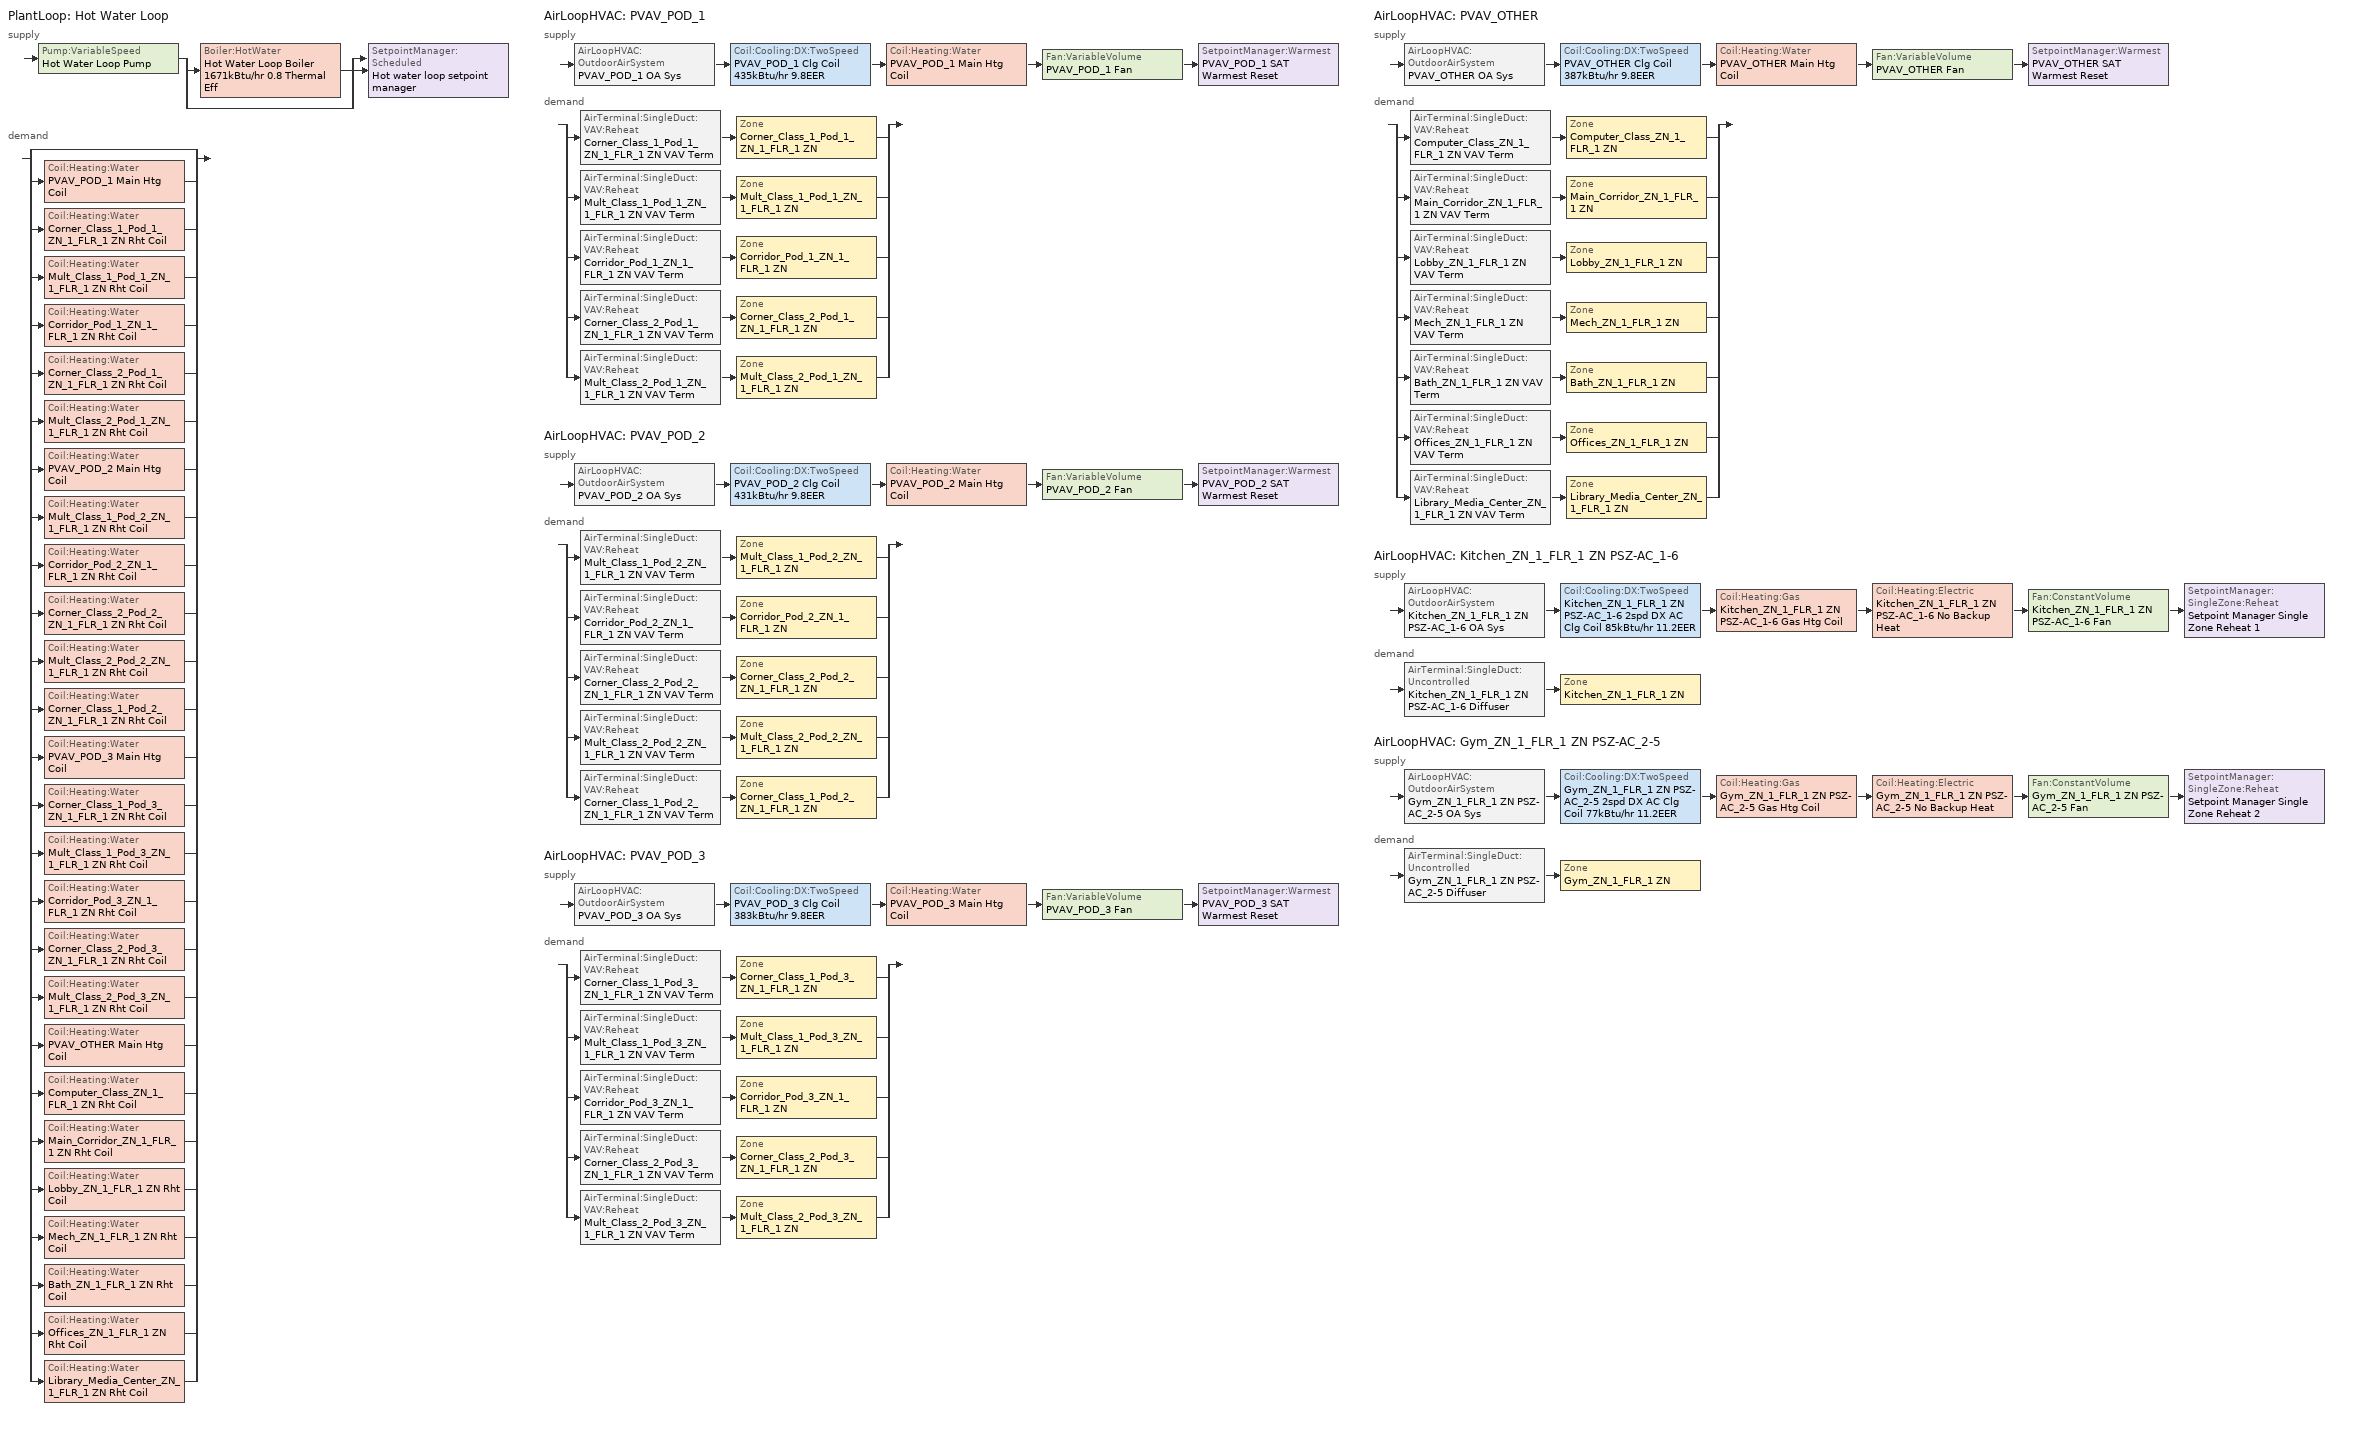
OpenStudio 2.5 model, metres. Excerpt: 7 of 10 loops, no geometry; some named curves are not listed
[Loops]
PlantLoop 'Hot Water Loop'
 supply: Pump:VariableSpeed 'Hot Water Loop Pump' > split
  | Boiler:HotWater 'Hot Water Loop Boiler 1671kBtu/hr 0.8 Thermal Eff'
  | bypass
  join > SetpointManager:Scheduled 'Hot water loop setpoint manager'
 demand: split
  | bypass
  | Coil:Heating:Water 'PVAV_POD_1 Main Htg Coil'
  | Coil:Heating:Water 'Corner_Class_1_Pod_1_ZN_1_FLR_1 ZN Rht Coil'
  | Coil:Heating:Water 'Mult_Class_1_Pod_1_ZN_1_FLR_1 ZN Rht Coil'
  | Coil:Heating:Water 'Corridor_Pod_1_ZN_1_FLR_1 ZN Rht Coil'
  | Coil:Heating:Water 'Corner_Class_2_Pod_1_ZN_1_FLR_1 ZN Rht Coil'
  | Coil:Heating:Water 'Mult_Class_2_Pod_1_ZN_1_FLR_1 ZN Rht Coil'
  | Coil:Heating:Water 'PVAV_POD_2 Main Htg Coil'
  | Coil:Heating:Water 'Mult_Class_1_Pod_2_ZN_1_FLR_1 ZN Rht Coil'
  | Coil:Heating:Water 'Corridor_Pod_2_ZN_1_FLR_1 ZN Rht Coil'
  | Coil:Heating:Water 'Corner_Class_2_Pod_2_ZN_1_FLR_1 ZN Rht Coil'
  | Coil:Heating:Water 'Mult_Class_2_Pod_2_ZN_1_FLR_1 ZN Rht Coil'
  | Coil:Heating:Water 'Corner_Class_1_Pod_2_ZN_1_FLR_1 ZN Rht Coil'
  | Coil:Heating:Water 'PVAV_POD_3 Main Htg Coil'
  | Coil:Heating:Water 'Corner_Class_1_Pod_3_ZN_1_FLR_1 ZN Rht Coil'
  | Coil:Heating:Water 'Mult_Class_1_Pod_3_ZN_1_FLR_1 ZN Rht Coil'
  | Coil:Heating:Water 'Corridor_Pod_3_ZN_1_FLR_1 ZN Rht Coil'
  | Coil:Heating:Water 'Corner_Class_2_Pod_3_ZN_1_FLR_1 ZN Rht Coil'
  | Coil:Heating:Water 'Mult_Class_2_Pod_3_ZN_1_FLR_1 ZN Rht Coil'
  | Coil:Heating:Water 'PVAV_OTHER Main Htg Coil'
  | Coil:Heating:Water 'Computer_Class_ZN_1_FLR_1 ZN Rht Coil'
  | Coil:Heating:Water 'Main_Corridor_ZN_1_FLR_1 ZN Rht Coil'
  | Coil:Heating:Water 'Lobby_ZN_1_FLR_1 ZN Rht Coil'
  | Coil:Heating:Water 'Mech_ZN_1_FLR_1 ZN Rht Coil'
  | Coil:Heating:Water 'Bath_ZN_1_FLR_1 ZN Rht Coil'
  | Coil:Heating:Water 'Offices_ZN_1_FLR_1 ZN Rht Coil'
  | Coil:Heating:Water 'Library_Media_Center_ZN_1_FLR_1 ZN Rht Coil'
AirLoopHVAC 'PVAV_POD_1'
 supply: AirLoopHVAC:OutdoorAirSystem 'PVAV_POD_1 OA Sys' > Coil:Cooling:DX:TwoSpeed 'PVAV_POD_1 Clg Coil 435kBtu/hr 9.8EER' > Coil:Heating:Water 'PVAV_POD_1 Main Htg Coil' > Fan:VariableVolume 'PVAV_POD_1 Fan' > SetpointManager:Warmest 'PVAV_POD_1 SAT Warmest Reset'
 demand: split
  | AirTerminal:SingleDuct:VAV:Reheat 'Corner_Class_1_Pod_1_ZN_1_FLR_1 ZN VAV Term' > Zone 'Corner_Class_1_Pod_1_ZN_1_FLR_1 ZN'
  | AirTerminal:SingleDuct:VAV:Reheat 'Mult_Class_1_Pod_1_ZN_1_FLR_1 ZN VAV Term' > Zone 'Mult_Class_1_Pod_1_ZN_1_FLR_1 ZN'
  | AirTerminal:SingleDuct:VAV:Reheat 'Corridor_Pod_1_ZN_1_FLR_1 ZN VAV Term' > Zone 'Corridor_Pod_1_ZN_1_FLR_1 ZN'
  | AirTerminal:SingleDuct:VAV:Reheat 'Corner_Class_2_Pod_1_ZN_1_FLR_1 ZN VAV Term' > Zone 'Corner_Class_2_Pod_1_ZN_1_FLR_1 ZN'
  | AirTerminal:SingleDuct:VAV:Reheat 'Mult_Class_2_Pod_1_ZN_1_FLR_1 ZN VAV Term' > Zone 'Mult_Class_2_Pod_1_ZN_1_FLR_1 ZN'
AirLoopHVAC 'PVAV_POD_2'
 supply: AirLoopHVAC:OutdoorAirSystem 'PVAV_POD_2 OA Sys' > Coil:Cooling:DX:TwoSpeed 'PVAV_POD_2 Clg Coil 431kBtu/hr 9.8EER' > Coil:Heating:Water 'PVAV_POD_2 Main Htg Coil' > Fan:VariableVolume 'PVAV_POD_2 Fan' > SetpointManager:Warmest 'PVAV_POD_2 SAT Warmest Reset'
 demand: split
  | AirTerminal:SingleDuct:VAV:Reheat 'Mult_Class_1_Pod_2_ZN_1_FLR_1 ZN VAV Term' > Zone 'Mult_Class_1_Pod_2_ZN_1_FLR_1 ZN'
  | AirTerminal:SingleDuct:VAV:Reheat 'Corridor_Pod_2_ZN_1_FLR_1 ZN VAV Term' > Zone 'Corridor_Pod_2_ZN_1_FLR_1 ZN'
  | AirTerminal:SingleDuct:VAV:Reheat 'Corner_Class_2_Pod_2_ZN_1_FLR_1 ZN VAV Term' > Zone 'Corner_Class_2_Pod_2_ZN_1_FLR_1 ZN'
  | AirTerminal:SingleDuct:VAV:Reheat 'Mult_Class_2_Pod_2_ZN_1_FLR_1 ZN VAV Term' > Zone 'Mult_Class_2_Pod_2_ZN_1_FLR_1 ZN'
  | AirTerminal:SingleDuct:VAV:Reheat 'Corner_Class_1_Pod_2_ZN_1_FLR_1 ZN VAV Term' > Zone 'Corner_Class_1_Pod_2_ZN_1_FLR_1 ZN'
AirLoopHVAC 'PVAV_POD_3'
 supply: AirLoopHVAC:OutdoorAirSystem 'PVAV_POD_3 OA Sys' > Coil:Cooling:DX:TwoSpeed 'PVAV_POD_3 Clg Coil 383kBtu/hr 9.8EER' > Coil:Heating:Water 'PVAV_POD_3 Main Htg Coil' > Fan:VariableVolume 'PVAV_POD_3 Fan' > SetpointManager:Warmest 'PVAV_POD_3 SAT Warmest Reset'
 demand: split
  | AirTerminal:SingleDuct:VAV:Reheat 'Corner_Class_1_Pod_3_ZN_1_FLR_1 ZN VAV Term' > Zone 'Corner_Class_1_Pod_3_ZN_1_FLR_1 ZN'
  | AirTerminal:SingleDuct:VAV:Reheat 'Mult_Class_1_Pod_3_ZN_1_FLR_1 ZN VAV Term' > Zone 'Mult_Class_1_Pod_3_ZN_1_FLR_1 ZN'
  | AirTerminal:SingleDuct:VAV:Reheat 'Corridor_Pod_3_ZN_1_FLR_1 ZN VAV Term' > Zone 'Corridor_Pod_3_ZN_1_FLR_1 ZN'
  | AirTerminal:SingleDuct:VAV:Reheat 'Corner_Class_2_Pod_3_ZN_1_FLR_1 ZN VAV Term' > Zone 'Corner_Class_2_Pod_3_ZN_1_FLR_1 ZN'
  | AirTerminal:SingleDuct:VAV:Reheat 'Mult_Class_2_Pod_3_ZN_1_FLR_1 ZN VAV Term' > Zone 'Mult_Class_2_Pod_3_ZN_1_FLR_1 ZN'
AirLoopHVAC 'PVAV_OTHER'
 supply: AirLoopHVAC:OutdoorAirSystem 'PVAV_OTHER OA Sys' > Coil:Cooling:DX:TwoSpeed 'PVAV_OTHER Clg Coil 387kBtu/hr 9.8EER' > Coil:Heating:Water 'PVAV_OTHER Main Htg Coil' > Fan:VariableVolume 'PVAV_OTHER Fan' > SetpointManager:Warmest 'PVAV_OTHER SAT Warmest Reset'
 demand: split
  | AirTerminal:SingleDuct:VAV:Reheat 'Computer_Class_ZN_1_FLR_1 ZN VAV Term' > Zone 'Computer_Class_ZN_1_FLR_1 ZN'
  | AirTerminal:SingleDuct:VAV:Reheat 'Main_Corridor_ZN_1_FLR_1 ZN VAV Term' > Zone 'Main_Corridor_ZN_1_FLR_1 ZN'
  | AirTerminal:SingleDuct:VAV:Reheat 'Lobby_ZN_1_FLR_1 ZN VAV Term' > Zone 'Lobby_ZN_1_FLR_1 ZN'
  | AirTerminal:SingleDuct:VAV:Reheat 'Mech_ZN_1_FLR_1 ZN VAV Term' > Zone 'Mech_ZN_1_FLR_1 ZN'
  | AirTerminal:SingleDuct:VAV:Reheat 'Bath_ZN_1_FLR_1 ZN VAV Term' > Zone 'Bath_ZN_1_FLR_1 ZN'
  | AirTerminal:SingleDuct:VAV:Reheat 'Offices_ZN_1_FLR_1 ZN VAV Term' > Zone 'Offices_ZN_1_FLR_1 ZN'
  | AirTerminal:SingleDuct:VAV:Reheat 'Library_Media_Center_ZN_1_FLR_1 ZN VAV Term' > Zone 'Library_Media_Center_ZN_1_FLR_1 ZN'
AirLoopHVAC 'Kitchen_ZN_1_FLR_1 ZN PSZ-AC_1-6'
 supply: AirLoopHVAC:OutdoorAirSystem 'Kitchen_ZN_1_FLR_1 ZN PSZ-AC_1-6 OA Sys' > Coil:Cooling:DX:TwoSpeed 'Kitchen_ZN_1_FLR_1 ZN PSZ-AC_1-6 2spd DX AC Clg Coil 85kBtu/hr 11.2EER' > Coil:Heating:Gas 'Kitchen_ZN_1_FLR_1 ZN PSZ-AC_1-6 Gas Htg Coil' > Coil:Heating:Electric 'Kitchen_ZN_1_FLR_1 ZN PSZ-AC_1-6 No Backup Heat' > Fan:ConstantVolume 'Kitchen_ZN_1_FLR_1 ZN PSZ-AC_1-6 Fan' > SetpointManager:SingleZone:Reheat 'Setpoint Manager Single Zone Reheat 1'
 demand: AirTerminal:SingleDuct:Uncontrolled 'Kitchen_ZN_1_FLR_1 ZN PSZ-AC_1-6 Diffuser' > Zone 'Kitchen_ZN_1_FLR_1 ZN'
AirLoopHVAC 'Gym_ZN_1_FLR_1 ZN PSZ-AC_2-5'
 supply: AirLoopHVAC:OutdoorAirSystem 'Gym_ZN_1_FLR_1 ZN PSZ-AC_2-5 OA Sys' > Coil:Cooling:DX:TwoSpeed 'Gym_ZN_1_FLR_1 ZN PSZ-AC_2-5 2spd DX AC Clg Coil 77kBtu/hr 11.2EER' > Coil:Heating:Gas 'Gym_ZN_1_FLR_1 ZN PSZ-AC_2-5 Gas Htg Coil' > Coil:Heating:Electric 'Gym_ZN_1_FLR_1 ZN PSZ-AC_2-5 No Backup Heat' > Fan:ConstantVolume 'Gym_ZN_1_FLR_1 ZN PSZ-AC_2-5 Fan' > SetpointManager:SingleZone:Reheat 'Setpoint Manager Single Zone Reheat 2'
 demand: AirTerminal:SingleDuct:Uncontrolled 'Gym_ZN_1_FLR_1 ZN PSZ-AC_2-5 Diffuser' > Zone 'Gym_ZN_1_FLR_1 ZN'
[Sizing:Zone] Zone Cooling Design Supply Air Temperature Input Method=SupplyAirTemperature; Zone Cooling Design Supply Air Temperature Difference {deltaC}=11.11; Zone Heating Design Supply Air Temperature Input Method=SupplyAirTemperature; Zone Heating Design Supply Air Temperature Difference {deltaC}=11.11; Zone Cooling Design Supply Air Humidity Ratio {kg-H2O/kg-air}=0.0085; Zone Heating Design Supply Air Humidity Ratio {kg-H2O/kg-air}=0.008; Cooling Design Air Flow Method=DesignDay; Heating Design Air Flow Method=DesignDay; Account for Dedicated Outdoor Air System=No; Dedicated Outdoor Air System Control Strategy=NeutralSupplyAir; Dedicated Outdoor Air Low Setpoint Temperature for Design {C}=autosize; Dedicated Outdoor Air High Setpoint Temperature for Design {C}=autosize
Name | Zone Cooling Design Supply Air Temperature {C} | Zone Heating Design Supply Air Temperature {C}
Bath_ZN_1_FLR_1 ZN; Computer_Class_ZN_1_FLR_1 ZN; Corner_Class_1_Pod_1_ZN_1_FLR_1 ZN; Corner_Class_1_Pod_2_ZN_1_FLR_1 ZN; Corner_Class_1_Pod_3_ZN_1_FLR_1 ZN; Corner_Class_2_Pod_1_ZN_1_FLR_1 ZN; Corner_Class_2_Pod_2_ZN_1_FLR_1 ZN; Corner_Class_2_Pod_3_ZN_1_FLR_1 ZN; Corridor_Pod_1_ZN_1_FLR_1 ZN; Corridor_Pod_2_ZN_1_FLR_1 ZN; Corridor_Pod_3_ZN_1_FLR_1 ZN; Library_Media_Center_ZN_1_FLR_1 ZN; Lobby_ZN_1_FLR_1 ZN; Main_Corridor_ZN_1_FLR_1 ZN; Mech_ZN_1_FLR_1 ZN; Mult_Class_1_Pod_1_ZN_1_FLR_1 ZN; Mult_Class_1_Pod_2_ZN_1_FLR_1 ZN; Mult_Class_1_Pod_3_ZN_1_FLR_1 ZN; Mult_Class_2_Pod_1_ZN_1_FLR_1 ZN; Mult_Class_2_Pod_2_ZN_1_FLR_1 ZN; Mult_Class_2_Pod_3_ZN_1_FLR_1 ZN; Offices_ZN_1_FLR_1 ZN | 12.7778 | 50
Gym_ZN_1_FLR_1 ZN; Kitchen_ZN_1_FLR_1 ZN | 12.8 | 40
[Zone equipment]
Bath_ZN_1_FLR_1 ZN: Bath_ZN_1_FLR_1 ZN VAV Term, Bath_ZN_1_FLR_1 ZN Exhaust Fan
Computer_Class_ZN_1_FLR_1 ZN: Computer_Class_ZN_1_FLR_1 ZN VAV Term
Corner_Class_1_Pod_1_ZN_1_FLR_1 ZN: Corner_Class_1_Pod_1_ZN_1_FLR_1 ZN VAV Term
Corner_Class_1_Pod_2_ZN_1_FLR_1 ZN: Corner_Class_1_Pod_2_ZN_1_FLR_1 ZN VAV Term
Corner_Class_1_Pod_3_ZN_1_FLR_1 ZN: Corner_Class_1_Pod_3_ZN_1_FLR_1 ZN VAV Term
Corner_Class_2_Pod_1_ZN_1_FLR_1 ZN: Corner_Class_2_Pod_1_ZN_1_FLR_1 ZN VAV Term
Corner_Class_2_Pod_2_ZN_1_FLR_1 ZN: Corner_Class_2_Pod_2_ZN_1_FLR_1 ZN VAV Term
Corner_Class_2_Pod_3_ZN_1_FLR_1 ZN: Corner_Class_2_Pod_3_ZN_1_FLR_1 ZN VAV Term
Corridor_Pod_1_ZN_1_FLR_1 ZN: Corridor_Pod_1_ZN_1_FLR_1 ZN VAV Term
Corridor_Pod_2_ZN_1_FLR_1 ZN: Corridor_Pod_2_ZN_1_FLR_1 ZN VAV Term
Corridor_Pod_3_ZN_1_FLR_1 ZN: Corridor_Pod_3_ZN_1_FLR_1 ZN VAV Term
Gym_ZN_1_FLR_1 ZN: Gym_ZN_1_FLR_1 ZN PSZ-AC_2-5 Diffuser
Kitchen_ZN_1_FLR_1 ZN: Kitchen_ZN_1_FLR_1 ZN PSZ-AC_1-6 Diffuser, Kitchen_ZN_1_FLR_1 ZN Exhaust Fan
Library_Media_Center_ZN_1_FLR_1 ZN: Library_Media_Center_ZN_1_FLR_1 ZN VAV Term
Lobby_ZN_1_FLR_1 ZN: Lobby_ZN_1_FLR_1 ZN VAV Term
Main_Corridor_ZN_1_FLR_1 ZN: Main_Corridor_ZN_1_FLR_1 ZN VAV Term
Mech_ZN_1_FLR_1 ZN: Mech_ZN_1_FLR_1 ZN VAV Term
Mult_Class_1_Pod_1_ZN_1_FLR_1 ZN: Mult_Class_1_Pod_1_ZN_1_FLR_1 ZN VAV Term
Mult_Class_1_Pod_2_ZN_1_FLR_1 ZN: Mult_Class_1_Pod_2_ZN_1_FLR_1 ZN VAV Term
Mult_Class_1_Pod_3_ZN_1_FLR_1 ZN: Mult_Class_1_Pod_3_ZN_1_FLR_1 ZN VAV Term
Mult_Class_2_Pod_1_ZN_1_FLR_1 ZN: Mult_Class_2_Pod_1_ZN_1_FLR_1 ZN VAV Term
Mult_Class_2_Pod_2_ZN_1_FLR_1 ZN: Mult_Class_2_Pod_2_ZN_1_FLR_1 ZN VAV Term
Mult_Class_2_Pod_3_ZN_1_FLR_1 ZN: Mult_Class_2_Pod_3_ZN_1_FLR_1 ZN VAV Term
Offices_ZN_1_FLR_1 ZN: Offices_ZN_1_FLR_1 ZN VAV Term
[PlantLoop]
Hot Water Loop: Fluid Type=Water; Glycol Concentration=0; Minimum Loop Temperature {C}=10; Plant Loop Volume {m3}=Autocalculate; Load Distribution Scheme=Optimal
[Sizing:Plant]
Hot Water Loop: Loop Type=Heating; Design Loop Exit Temperature {C}=82.2222; Loop Design Temperature Difference {deltaC}=11.1111; Sizing Option=NonCoincident; Zone Timesteps in Averaging Window=1; Coincident Sizing Factor Mode=None
[SetpointManager:Scheduled]
Hot water loop setpoint manager: Control Variable=Temperature; Schedule=Hot Water Loop Temp - 180F
[Pump:VariableSpeed]
Hot Water Loop Pump: Rated Pump Head {Pa}=179344; Motor Efficiency=0.895; Pump Control Type=Intermittent; Skin Loss Radiative Fraction=0.5; Design Power Sizing Method=PowerPerFlowPerPressure; Design Electric Power per Unit Flow Rate {W/(m3/s)}=348701.1; Design Shaft Power per Unit Flow Rate per Unit Head {W-s/m3-Pa}=1.28205; Design Minimum Flow Rate Fraction=0
[Boiler:HotWater]
Hot Water Loop Boiler 1671kBtu/hr 0.8 Thermal Eff: Fuel Type=NaturalGas; Nominal Thermal Efficiency=0.8; Efficiency Curve Temperature Evaluation Variable=LeavingBoiler; Normalized Boiler Efficiency Curve=Boiler with Minimum Turndown; Design Water Outlet Temperature {C}=82.2222; Maximum Part Load Ratio=1.2; Water Outlet Upper Temperature Limit {C}=95; Boiler Flow Mode=LeavingSetpointModulated; Parasitic Electric Load {W}=0; Sizing Factor=1
[AirLoopHVAC] Availability Schedule=SchoolPrimary HVACOperationSchd; Design Supply Air Flow Rate {m3/s}=AutoSize
PVAV_POD_1; PVAV_POD_2; PVAV_POD_3; PVAV_OTHER; Kitchen_ZN_1_FLR_1 ZN PSZ-AC_1-6; Gym_ZN_1_FLR_1 ZN PSZ-AC_2-5
[Sizing:System] Type of Load to Size On=Sensible; Preheat Design Temperature {C}=7; Preheat Design Humidity Ratio {kg-H2O/kg-Air}=0.008; Precool Design Temperature {C}=12.8; Precool Design Humidity Ratio {kg-H2O/kg-Air}=0.008; Sizing Option=Coincident; 100% Outdoor Air in Cooling=No; 100% Outdoor Air in Heating=No; Central Cooling Design Supply Air Humidity Ratio {kg-H2O/kg-Air}=0.0085; Central Heating Design Supply Air Humidity Ratio {kg-H2O/kg-Air}=0.008; Cooling Design Air Flow Method=DesignDay; Cooling Design Air Flow Rate {m3/s}=0; Heating Design Air Flow Method=DesignDay; Heating Design Air Flow Rate {m3/s}=0; System Outdoor Air Method=ZoneSum; Zone Maximum Outdoor Air Fraction=1; Cooling Supply Air Flow Rate Per Floor Area {m3/s-m2}=0.00996765; Cooling Fraction of Autosized Cooling Supply Air Flow Rate=1; Cooling Supply Air Flow Rate Per Unit Cooling Capacity {m3/s-W}=3.94755e-05; Heating Supply Air Flow Rate Per Floor Area {m3/s-m2}=0.00996765; Heating Fraction of Autosized Heating Supply Air Flow Rate=1; Heating Fraction of Autosized Cooling Supply Air Flow Rate=1; Heating Supply Air Flow Rate Per Unit Heating Capacity {m3/s-W}=3.15882e-05; Cooling Design Capacity Method=CoolingDesignCapacity; Cooling Design Capacity {W}=autosize; Cooling Design Capacity Per Floor Area {W/m2}=234.7; Fraction of Autosized Cooling Design Capacity=1; Heating Design Capacity Method=HeatingDesignCapacity; Heating Design Capacity {W}=autosize; Heating Design Capacity Per Floor Area {W/m2}=157; Fraction of Autosized Heating Design Capacity=1; Central Cooling Capacity Control Method=OnOff
Name | Design Outdoor Air Flow Rate {m3/s} | Minimum System Air Flow Ratio | Central Cooling Design Supply Air Temperature {C} | Central Heating Design Supply Air Temperature {C}
PVAV_POD_1 | 3.68573 | 0.3 | 12.7778 | 12.7778
PVAV_POD_2 | 3.69797 | 0.3 | 12.7778 | 12.7778
PVAV_POD_3 | 3.198876 | 0.3 | 12.7778 | 12.7778
PVAV_OTHER | 2.791587 | 0.3 | 12.7778 | 12.7778
Kitchen_ZN_1_FLR_1 ZN PSZ-AC_1-6; Gym_ZN_1_FLR_1 ZN PSZ-AC_2-5 | Autosize | 1 | 12.8 | 40
[AvailabilityManager:NightCycle] Control Type=CycleOnAny; Thermostat Tolerance {deltaC}=1; Cycling Run Time {s}=3600
Availability Manager Night Cycle 1; Availability Manager Night Cycle 2; Availability Manager Night Cycle 3; Availability Manager Night Cycle 4; Availability Manager Night Cycle 5; Availability Manager Night Cycle 6; Availability Manager Night Cycle 7
[Fan:VariableVolume] Availability Schedule=Always On Discrete; Fan Efficiency=0.6006; Pressure Rise {Pa}=1389.92; Maximum Flow Rate {m3/s}=Autosize; Fan Power Minimum Flow Rate Input Method=Fraction; Fan Power Minimum Flow Fraction=0.25; Fan Power Minimum Air Flow Rate {m3/s}=0; Motor Efficiency=0.924; Motor In Airstream Fraction=1; Fan Power Coefficient 1=0.04076; Fan Power Coefficient 2=0.0881; Fan Power Coefficient 3=-0.0729; Fan Power Coefficient 4=0.9437; Fan Power Coefficient 5=0
PVAV_POD_1 Fan; PVAV_POD_2 Fan; PVAV_POD_3 Fan; PVAV_OTHER Fan
[Coil:Heating:Water] Availability Schedule=Always On Discrete; Rated Inlet Water Temperature {C}=82.2222; Rated Outlet Water Temperature {C}=71.1111; Rated Outlet Air Temperature {C}=50
Name | Rated Inlet Air Temperature {C}
PVAV_POD_1 Main Htg Coil; PVAV_POD_2 Main Htg Coil; PVAV_POD_3 Main Htg Coil; PVAV_OTHER Main Htg Coil | 7
Corner_Class_1_Pod_1_ZN_1_FLR_1 ZN Rht Coil; Mult_Class_1_Pod_1_ZN_1_FLR_1 ZN Rht Coil; Corridor_Pod_1_ZN_1_FLR_1 ZN Rht Coil; Corner_Class_2_Pod_1_ZN_1_FLR_1 ZN Rht Coil; Mult_Class_2_Pod_1_ZN_1_FLR_1 ZN Rht Coil; Mult_Class_1_Pod_2_ZN_1_FLR_1 ZN Rht Coil; Corridor_Pod_2_ZN_1_FLR_1 ZN Rht Coil; Corner_Class_2_Pod_2_ZN_1_FLR_1 ZN Rht Coil; Mult_Class_2_Pod_2_ZN_1_FLR_1 ZN Rht Coil; Corner_Class_1_Pod_2_ZN_1_FLR_1 ZN Rht Coil; Corner_Class_1_Pod_3_ZN_1_FLR_1 ZN Rht Coil; Mult_Class_1_Pod_3_ZN_1_FLR_1 ZN Rht Coil; Corridor_Pod_3_ZN_1_FLR_1 ZN Rht Coil; Corner_Class_2_Pod_3_ZN_1_FLR_1 ZN Rht Coil; Mult_Class_2_Pod_3_ZN_1_FLR_1 ZN Rht Coil; Computer_Class_ZN_1_FLR_1 ZN Rht Coil; Main_Corridor_ZN_1_FLR_1 ZN Rht Coil; Lobby_ZN_1_FLR_1 ZN Rht Coil; Mech_ZN_1_FLR_1 ZN Rht Coil; Bath_ZN_1_FLR_1 ZN Rht Coil; Offices_ZN_1_FLR_1 ZN Rht Coil; Library_Media_Center_ZN_1_FLR_1 ZN Rht Coil | 12.7778
[Controller:WaterCoil] Action=Normal; Controller Convergence Tolerance {deltaC}=0.0001; Minimum Actuated Flow {m3/s}=0
Name | Water Coil
Controller Water Coil 1 | PVAV_POD_1 Main Htg Coil
Controller Water Coil 2 | Corner_Class_1_Pod_1_ZN_1_FLR_1 ZN Rht Coil
Controller Water Coil 3 | Mult_Class_1_Pod_1_ZN_1_FLR_1 ZN Rht Coil
Controller Water Coil 4 | Corridor_Pod_1_ZN_1_FLR_1 ZN Rht Coil
Controller Water Coil 5 | Corner_Class_2_Pod_1_ZN_1_FLR_1 ZN Rht Coil
Controller Water Coil 6 | Mult_Class_2_Pod_1_ZN_1_FLR_1 ZN Rht Coil
Controller Water Coil 7 | PVAV_POD_2 Main Htg Coil
Controller Water Coil 8 | Mult_Class_1_Pod_2_ZN_1_FLR_1 ZN Rht Coil
Controller Water Coil 9 | Corridor_Pod_2_ZN_1_FLR_1 ZN Rht Coil
Controller Water Coil 10 | Corner_Class_2_Pod_2_ZN_1_FLR_1 ZN Rht Coil
Controller Water Coil 11 | Mult_Class_2_Pod_2_ZN_1_FLR_1 ZN Rht Coil
Controller Water Coil 12 | Corner_Class_1_Pod_2_ZN_1_FLR_1 ZN Rht Coil
Controller Water Coil 13 | PVAV_POD_3 Main Htg Coil
Controller Water Coil 14 | Corner_Class_1_Pod_3_ZN_1_FLR_1 ZN Rht Coil
Controller Water Coil 15 | Mult_Class_1_Pod_3_ZN_1_FLR_1 ZN Rht Coil
Controller Water Coil 16 | Corridor_Pod_3_ZN_1_FLR_1 ZN Rht Coil
Controller Water Coil 17 | Corner_Class_2_Pod_3_ZN_1_FLR_1 ZN Rht Coil
Controller Water Coil 18 | Mult_Class_2_Pod_3_ZN_1_FLR_1 ZN Rht Coil
Controller Water Coil 19 | PVAV_OTHER Main Htg Coil
Controller Water Coil 20 | Computer_Class_ZN_1_FLR_1 ZN Rht Coil
Controller Water Coil 21 | Main_Corridor_ZN_1_FLR_1 ZN Rht Coil
Controller Water Coil 22 | Lobby_ZN_1_FLR_1 ZN Rht Coil
Controller Water Coil 23 | Mech_ZN_1_FLR_1 ZN Rht Coil
Controller Water Coil 24 | Bath_ZN_1_FLR_1 ZN Rht Coil
Controller Water Coil 25 | Offices_ZN_1_FLR_1 ZN Rht Coil
Controller Water Coil 26 | Library_Media_Center_ZN_1_FLR_1 ZN Rht Coil
[Coil:Cooling:DX:TwoSpeed] Availability Schedule=Always On Discrete; Rated High Speed Total Cooling Capacity {W}=Autosize; Rated High Speed Sensible Heat Ratio=Autosize; Rated High Speed Air Flow Rate {m3/s}=Autosize; Total Cooling Capacity Function of Temperature Curve=PSZ-AC_Unitary_PackagecoolCapFT; Total Cooling Capacity Function of Flow Fraction Curve=PSZ-AC_Unitary_PackagecoolFFF; Energy Input Ratio Function of Temperature Curve=PSZ-AC DX Unitary Package EIRFT; Energy Input Ratio Function of Flow Fraction Curve=PSZ-AC_Unitary_PackagecoolEIRFFF; Part Load Fraction Correlation Curve=PSZ-AC_Unitary_PackagecoolPLR; Rated Low Speed Total Cooling Capacity {W}=Autosize; Rated Low Speed Sensible Heat Ratio=0.69; Low Speed Total Cooling Capacity Function of Temperature Curve=PSZ-AC_Unitary_PackagecoolCapFT; Low Speed Energy Input Ratio Function of Temperature Curve=PSZ-AC DX Unitary Package EIRFT; Condenser Type=AirCooled; High Speed Evaporative Condenser Effectiveness=0; High Speed Evaporative Condenser Air Flow Rate {m3/s}=Autosize; High Speed Evaporative Condenser Pump Rated Power Consumption {W}=Autosize; Low Speed Evaporative Condenser Effectiveness=0; Low Speed Evaporative Condenser Air Flow Rate {m3/s}=Autosize; Low Speed Evaporative Condenser Pump Rated Power Consumption {W}=Autosize; Basin Heater Capacity {W/K}=10; Basin Heater Setpoint Temperature {C}=2
Name | Rated High Speed COP {W/W} | Rated Low Speed COP {W/W}
PVAV_POD_1 Clg Coil 435kBtu/hr 9.8EER | 3.64664 | 3.64664
PVAV_POD_2 Clg Coil 431kBtu/hr 9.8EER | 3.64391 | 3.64391
PVAV_POD_3 Clg Coil 383kBtu/hr 9.8EER | 3.60691 | 3.60691
PVAV_OTHER Clg Coil 387kBtu/hr 9.8EER | 3.60989 | 3.60989
Kitchen_ZN_1_FLR_1 ZN PSZ-AC_1-6 2spd DX AC Clg Coil 85kBtu/hr 11.2EER | 3.86067 | 3.86067
Gym_ZN_1_FLR_1 ZN PSZ-AC_2-5 2spd DX AC Clg Coil 77kBtu/hr 11.2EER | 3.85354 | 3.85354
[Controller:OutdoorAir] Maximum Outdoor Air Flow Rate {m3/s}=Autosize; Economizer Control Type=DifferentialDryBulb; Economizer Control Action Type=ModulateFlow; Lockout Type=NoLockout; Minimum Limit Type=FixedMinimum; Minimum Outdoor Air Schedule=SchoolPrimary HVACOperationSchd; High Humidity Control=No
Name | Minimum Outdoor Air Flow Rate {m3/s} | Controller Mechanical Ventilation | Heat Recovery Bypass Control Type
Controller Outdoor Air 1 | autosize | PVAV_POD_1 Ventilation Controller | BypassWhenOAFlowGreaterThanMinimum
Controller Outdoor Air 2 | autosize | PVAV_POD_2 Ventilation Controller | BypassWhenOAFlowGreaterThanMinimum
Controller Outdoor Air 3 | autosize | PVAV_POD_3 Ventilation Controller | BypassWhenOAFlowGreaterThanMinimum
Controller Outdoor Air 4 | autosize | PVAV_OTHER Ventilation Controller | BypassWhenOAFlowGreaterThanMinimum
Kitchen_ZN_1_FLR_1 ZN PSZ-AC_1-6 OA Sys Controller | 0 | Controller Mechanical Ventilation 1 | BypassWhenWithinEconomizerLimits
Gym_ZN_1_FLR_1 ZN PSZ-AC_2-5 OA Sys Controller | 0 | Controller Mechanical Ventilation 2 | BypassWhenWithinEconomizerLimits
[Controller:MechanicalVentilation] System Outdoor Air Method=ZoneSum
Name | Availability Schedule
PVAV_POD_1 Ventilation Controller; PVAV_POD_2 Ventilation Controller; PVAV_POD_3 Ventilation Controller; PVAV_OTHER Ventilation Controller | SchoolPrimary MinOA_MotorizedDamper_Sched
Controller Mechanical Ventilation 1; Controller Mechanical Ventilation 2 | Always On Discrete
[AirLoopHVAC:OutdoorAirSystem]
Name | Controller
PVAV_POD_1 OA Sys | Controller Outdoor Air 1
PVAV_POD_2 OA Sys | Controller Outdoor Air 2
PVAV_POD_3 OA Sys | Controller Outdoor Air 3
PVAV_OTHER OA Sys | Controller Outdoor Air 4
Kitchen_ZN_1_FLR_1 ZN PSZ-AC_1-6 OA Sys | Kitchen_ZN_1_FLR_1 ZN PSZ-AC_1-6 OA Sys Controller
Gym_ZN_1_FLR_1 ZN PSZ-AC_2-5 OA Sys | Gym_ZN_1_FLR_1 ZN PSZ-AC_2-5 OA Sys Controller
[AirTerminal:SingleDuct:VAV:Reheat] Availability Schedule=Always On Discrete; Maximum Air Flow Rate {m3/s}=AutoSize; Zone Minimum Air Flow Input Method=Constant; Fixed Minimum Air Flow Rate {m3/s}=0; Maximum Hot Water or Steam Flow Rate {m3/s}=AutoSize; Minimum Hot Water or Steam Flow Rate {m3/s}=0; Convergence Tolerance=0.001; Damper Heating Action=ReverseWithLimits; Maximum Flow per Zone Floor Area During Reheat {m3/s-m2}=AutoSize; Maximum Flow Fraction During Reheat=AutoSize; Maximum Reheat Air Temperature {C}=50; Control For Outdoor Air=No
Name | Constant Minimum Air Flow Fraction | Reheat Coil
Corner_Class_1_Pod_1_ZN_1_FLR_1 ZN VAV Term | 0.7 | Corner_Class_1_Pod_1_ZN_1_FLR_1 ZN Rht Coil
Mult_Class_1_Pod_1_ZN_1_FLR_1 ZN VAV Term | 0.7 | Mult_Class_1_Pod_1_ZN_1_FLR_1 ZN Rht Coil
Corridor_Pod_1_ZN_1_FLR_1 ZN VAV Term | 0.2 | Corridor_Pod_1_ZN_1_FLR_1 ZN Rht Coil
Corner_Class_2_Pod_1_ZN_1_FLR_1 ZN VAV Term | 0.7 | Corner_Class_2_Pod_1_ZN_1_FLR_1 ZN Rht Coil
Mult_Class_2_Pod_1_ZN_1_FLR_1 ZN VAV Term | 0.7 | Mult_Class_2_Pod_1_ZN_1_FLR_1 ZN Rht Coil
Mult_Class_1_Pod_2_ZN_1_FLR_1 ZN VAV Term | 0.7 | Mult_Class_1_Pod_2_ZN_1_FLR_1 ZN Rht Coil
Corridor_Pod_2_ZN_1_FLR_1 ZN VAV Term | 0.2 | Corridor_Pod_2_ZN_1_FLR_1 ZN Rht Coil
Corner_Class_2_Pod_2_ZN_1_FLR_1 ZN VAV Term | 0.7 | Corner_Class_2_Pod_2_ZN_1_FLR_1 ZN Rht Coil
Mult_Class_2_Pod_2_ZN_1_FLR_1 ZN VAV Term | 0.7 | Mult_Class_2_Pod_2_ZN_1_FLR_1 ZN Rht Coil
Corner_Class_1_Pod_2_ZN_1_FLR_1 ZN VAV Term | 0.7 | Corner_Class_1_Pod_2_ZN_1_FLR_1 ZN Rht Coil
Corner_Class_1_Pod_3_ZN_1_FLR_1 ZN VAV Term | 0.7 | Corner_Class_1_Pod_3_ZN_1_FLR_1 ZN Rht Coil
Mult_Class_1_Pod_3_ZN_1_FLR_1 ZN VAV Term | 0.7 | Mult_Class_1_Pod_3_ZN_1_FLR_1 ZN Rht Coil
Corridor_Pod_3_ZN_1_FLR_1 ZN VAV Term | 0.201132 | Corridor_Pod_3_ZN_1_FLR_1 ZN Rht Coil
Corner_Class_2_Pod_3_ZN_1_FLR_1 ZN VAV Term | 0.7 | Corner_Class_2_Pod_3_ZN_1_FLR_1 ZN Rht Coil
Mult_Class_2_Pod_3_ZN_1_FLR_1 ZN VAV Term | 0.7 | Mult_Class_2_Pod_3_ZN_1_FLR_1 ZN Rht Coil
Computer_Class_ZN_1_FLR_1 ZN VAV Term | 0.7 | Computer_Class_ZN_1_FLR_1 ZN Rht Coil
Main_Corridor_ZN_1_FLR_1 ZN VAV Term | 0.338902 | Main_Corridor_ZN_1_FLR_1 ZN Rht Coil
Lobby_ZN_1_FLR_1 ZN VAV Term | 0.2 | Lobby_ZN_1_FLR_1 ZN Rht Coil
Mech_ZN_1_FLR_1 ZN VAV Term | 0.662295 | Mech_ZN_1_FLR_1 ZN Rht Coil
Bath_ZN_1_FLR_1 ZN VAV Term | 0.2 | Bath_ZN_1_FLR_1 ZN Rht Coil
Offices_ZN_1_FLR_1 ZN VAV Term | 0.20721 | Offices_ZN_1_FLR_1 ZN Rht Coil
Library_Media_Center_ZN_1_FLR_1 ZN VAV Term | 0.7 | Library_Media_Center_ZN_1_FLR_1 ZN Rht Coil
[SetpointManager:SingleZone:Reheat] Minimum Supply Air Temperature {C}=10; Maximum Supply Air Temperature {C}=50
Name | Control Zone
Setpoint Manager Single Zone Reheat 1 | Kitchen_ZN_1_FLR_1 ZN
Setpoint Manager Single Zone Reheat 2 | Gym_ZN_1_FLR_1 ZN
[Fan:ConstantVolume] Availability Schedule=SchoolPrimary HVACOperationSchd; Fan Efficiency=0.56225; Pressure Rise {Pa}=622.722; Maximum Flow Rate {m3/s}=AutoSize; Motor Efficiency=0.865
Kitchen_ZN_1_FLR_1 ZN PSZ-AC_1-6 Fan; Gym_ZN_1_FLR_1 ZN PSZ-AC_2-5 Fan
[Coil:Heating:Gas] Availability Schedule=Always On Discrete; Gas Burner Efficiency=0.8; Nominal Capacity {W}=AutoSize; Parasitic Electric Load {W}=0; Parasitic Gas Load {W}=0
Kitchen_ZN_1_FLR_1 ZN PSZ-AC_1-6 Gas Htg Coil; Gym_ZN_1_FLR_1 ZN PSZ-AC_2-5 Gas Htg Coil
[Coil:Heating:Electric] Availability Schedule=Always Off Discrete; Nominal Capacity {W}=0
Kitchen_ZN_1_FLR_1 ZN PSZ-AC_1-6 No Backup Heat; Gym_ZN_1_FLR_1 ZN PSZ-AC_2-5 No Backup Heat
[AirTerminal:SingleDuct:Uncontrolled] Availability Schedule=Always On Discrete; Maximum Air Flow Rate {m3/s}=AutoSize
Kitchen_ZN_1_FLR_1 ZN PSZ-AC_1-6 Diffuser; Gym_ZN_1_FLR_1 ZN PSZ-AC_2-5 Diffuser
[Fan:ZoneExhaust] Fan Efficiency=0.385; Pressure Rise {Pa}=124.544; System Availability Manager Coupling Mode=Decoupled
Name | Availability Schedule | Maximum Flow Rate {m3/s} | Flow Fraction Schedule | Balanced Exhaust Fraction Schedule
Kitchen_ZN_1_FLR_1 ZN Exhaust Fan | SchoolPrimary Kitchen_Exhaust_SCH | 2.12376 | SchoolSecondary Kitchen_Exhaust_SCH_DCV | SchoolSecondary Kitchen Exhaust Fan Balanced Exhaust Fraction Schedule
Bath_ZN_1_FLR_1 ZN Exhaust Fan | SchoolPrimary Hours_of_operation | 0.283168
[Refrigeration:Case] Availability Schedule=Always On Discrete; Zone=Kitchen_ZN_1_FLR_1 ZN; Rated Ambient Temperature {C}=23.8889; Rated Ambient Relative Humidity {percent}=55; Rated Total Cooling Capacity per Unit Length {W/m}=734; Case Length {m}=3.66; Latent Case Credit Curve Type=CaseTemperatureMethod; Standard Case Lighting Power per Unit Length {W/m}=33; Case Lighting Schedule=SchoolSecondary BLDG_LIGHT_SCH; Fraction of Lighting Energy to Case=1; Anti-Sweat Heater Control Type=None; Humidity at Zero Anti-Sweat Heater Energy {percent}=0; Case Height {m}=0; Defrost Energy Correction Curve Type=None; Refrigerated Case Restocking Schedule=SchoolSecondary Kitchen_ZN_1_FLR_1_Case:1_WALKINFREEZER_WalkInStockingSched
Name | Rated Latent Heat Ratio | Rated Runtime Fraction | Case Operating Temperature {C} | Latent Case Credit Curve | Standard Case Fan Power per Unit Length {W/m} | Operating Case Fan Power per Unit Length {W/m} | Fraction of Anti-Sweat Heater Energy to Case | Case Defrost Power per Unit Length {W/m} | Case Defrost Type | Case Defrost Schedule | Case Defrost Drip-Down Schedule | Under Case HVAC Return Air Fraction | Case Credit Fraction Schedule
Kitchen_ZN_1_FLR_1 ZN Walkin Freezer | 0.1 | 0.4 | -23 | Single Shelf Horizontal Latent Energy Multiplier_After2004 | 68.3 | 68.3 | 0 | 410 | Electric | Refrigeration Defrost Schedule | Refrigeration Defrost DripDown Schedule | 0 | Refrigeration Case Credit Schedule
Kitchen_ZN_1_FLR_1 ZN Display Case | 0.08 | 0.85 | 2 | Multi Shelf Vertical Latent Energy Multiplier | 55 | 55 | 0.2 | 0 | OffCycle | Refrigeration Defrost Schedule 1 |  | 0.05
[Refrigeration:Compressor] Rated Return Gas Temperature {C}=18.3; Rated Subcooling {deltaC}=0
Name | Refrigeration Compressor Power Curve | Refrigeration Compressor Capacity Curve
Refrigeration Compressor 1 | Refrigeration Compressor Power Curve | Refrigeration Compressor Capacity Curve
Refrigeration Compressor 2 | Refrigeration Compressor Power Curve 1 | Refrigeration Compressor Capacity Curve 1
[Refrigeration:Condenser:AirCooled] Rated Subcooling Temperature Difference {deltaC}=0; Condenser Fan Speed Control Type=VariableSpeed; Rated Fan Power {W}=750; Minimum Fan Air Flow Ratio=0.25
Name | Rated Effective Total Heat Rejection Rate Curve
Refrigeration Condenser Air Cooled 1 | Refrigeration Condenser Air Cooled HR Curve
Refrigeration Condenser Air Cooled 2 | Refrigeration Condenser Air Cooled HR Curve 1
[Refrigeration:System] Minimum Condensing Temperature {C}=21; Refrigeration System Working Fluid Type=R404a; Suction Temperature Control Type=ConstantSuctionTemperature; Suction Piping Zone=Kitchen_ZN_1_FLR_1 ZN
Name | Refrigeration Condenser
Refrigeration System 1 | Refrigeration Condenser Air Cooled 1
Refrigeration System 2 | Refrigeration Condenser Air Cooled 2
[HeatExchanger:AirToAir:SensibleAndLatent] Availability Schedule=Always On Discrete; Nominal Supply Air Flow Rate {m3/s}=autosize; Sensible Effectiveness at 100% Heating Air Flow=0.5; Latent Effectiveness at 100% Heating Air Flow=0.5; Sensible Effectiveness at 75% Heating Air Flow=0.5; Latent Effectiveness at 75% Heating Air Flow=0.5; Sensible Effectiveness at 100% Cooling Air Flow=0.5; Latent Effectiveness at 100% Cooling Air Flow=0.5; Sensible Effectiveness at 75% Cooling Air Flow=0.5; Latent Effectiveness at 75% Cooling Air Flow=0.5; Supply Air Outlet Temperature Control=Yes; Heat Exchanger Type=Rotary; Frost Control Type=ExhaustOnly; Threshold Temperature {C}=-23.3; Initial Defrost Time Fraction=0.167; Rate of Defrost Time Fraction Increase {1/K}=1.44; Economizer Lockout=Yes
Name | Nominal Electric Power {W}
PVAV_OTHER ERV | 1251.78
PVAV_POD_1 ERV; PVAV_POD_2 ERV | 1645.59
PVAV_POD_3 ERV | 1427.12
[SetpointManager:OutdoorAirPretreat] Minimum Setpoint Temperature {C}=-99; Maximum Setpoint Temperature {C}=99; Minimum Setpoint Humidity Ratio {kgWater/kgDryAir}=1e-005; Maximum Setpoint Humidity Ratio {kgWater/kgDryAir}=1
Setpoint Manager Outdoor Air Pretreat 1; Setpoint Manager Outdoor Air Pretreat 2; Setpoint Manager Outdoor Air Pretreat 3; Setpoint Manager Outdoor Air Pretreat 4
[SetpointManager:Warmest] Control Variable=Temperature; Minimum Setpoint Temperature {C}=12.7778; Maximum Setpoint Temperature {C}=15.5556; Strategy=MaximumTemperature
PVAV_OTHER SAT Warmest Reset; PVAV_POD_1 SAT Warmest Reset; PVAV_POD_2 SAT Warmest Reset; PVAV_POD_3 SAT Warmest Reset
[Schedule:Ruleset]
Name | Default Day Schedule | Summer Design Day Schedule | Winter Design Day Schedule
Hot Water Loop Temp - 180F | Hot Water Loop Temp - 180F Default
SchoolPrimary HVACOperationSchd | SchoolPrimary HVACOperationSchd Default | SchoolPrimary HVACOperationSchd Summer Design Day | SchoolPrimary HVACOperationSchd Winter Design Day
SchoolPrimary MinOA_MotorizedDamper_Sched | SchoolPrimary MinOA_MotorizedDamper_Sched Default | SchoolPrimary MinOA_MotorizedDamper_Sched Summer Design Day | SchoolPrimary MinOA_MotorizedDamper_Sched Winter Design Day
SchoolPrimary Kitchen_Exhaust_SCH | SchoolPrimary Kitchen_Exhaust_SCH Default | SchoolPrimary Kitchen_Exhaust_SCH Summer Design Day | SchoolPrimary Kitchen_Exhaust_SCH Winter Design Day
SchoolSecondary Kitchen_Exhaust_SCH_DCV | SchoolSecondary Kitchen_Exhaust_SCH_DCV Default | SchoolSecondary Kitchen_Exhaust_SCH_DCV Summer Design Day | SchoolSecondary Kitchen_Exhaust_SCH_DCV Winter Design Day
SchoolSecondary Kitchen Exhaust Fan Balanced Exhaust Fraction Schedule | SchoolSecondary Kitchen Exhaust Fan Balanced Exhaust Fraction Schedule Default | SchoolSecondary Kitchen Exhaust Fan Balanced Exhaust Fraction Schedule Summer Design Day | SchoolSecondary Kitchen Exhaust Fan Balanced Exhaust Fraction Schedule Winter Design Day
SchoolPrimary Hours_of_operation | SchoolPrimary Hours_of_operation Default | SchoolPrimary Hours_of_operation Summer Design Day | SchoolPrimary Hours_of_operation Winter Design Day
Refrigeration Defrost Schedule | Refrigeration Defrost Schedule Default
Refrigeration Defrost DripDown Schedule | Refrigeration Defrost DripDown Schedule Default
Refrigeration Case Credit Schedule | Refrigeration Case Credit Schedule Default
SchoolSecondary BLDG_LIGHT_SCH | SchoolSecondary BLDG_LIGHT_SCH Default | SchoolSecondary BLDG_LIGHT_SCH Summer Design Day | SchoolSecondary BLDG_LIGHT_SCH Winter Design Day
SchoolSecondary Kitchen_ZN_1_FLR_1_Case:1_WALKINFREEZER_WalkInStockingSched | SchoolSecondary Kitchen_ZN_1_FLR_1_Case:1_WALKINFREEZER_WalkInStockingSched Default | SchoolSecondary Kitchen_ZN_1_FLR_1_Case:1_WALKINFREEZER_WalkInStockingSched Summer Design Day | SchoolSecondary Kitchen_ZN_1_FLR_1_Case:1_WALKINFREEZER_WalkInStockingSched Winter Design Day
Refrigeration Defrost Schedule 1 | Refrigeration Defrost Schedule Default 1
[Schedule:Day]
Hot Water Loop Temp - 180F Default: 24, 0, 82.2222
SchoolPrimary HVACOperationSchd Default; SchoolPrimary MinOA_MotorizedDamper_Sched Default; SchoolPrimary Kitchen_Exhaust_SCH Default; SchoolPrimary Kitchen_Exhaust_SCH Wknd Day; SchoolPrimary Kitchen_Exhaust_SCH Wknd Day 1; SchoolSecondary Kitchen Exhaust Fan Balanced Exhaust Fraction Schedule Default; SchoolSecondary Kitchen Exhaust Fan Balanced Exhaust Fraction Schedule Wknd Day; SchoolSecondary Kitchen Exhaust Fan Balanced Exhaust Fraction Schedule Wknd Day 1; SchoolPrimary Hours_of_operation Default; SchoolSecondary BLDG_LIGHT_SCH Winter Design Day: 24, 0, 0
SchoolPrimary HVACOperationSchd Winter Design Day; SchoolPrimary HVACOperationSchd Summer Design Day; SchoolPrimary HVACOperationSchd WntrDsn|SmrDsn|Wkdy Day; SchoolPrimary Hours_of_operation Winter Design Day; SchoolPrimary Hours_of_operation Summer Design Day; SchoolPrimary Hours_of_operation WntrDsn|SmrDsn|Wkdy Day: 7, 0, 0, 21, 0, 1, 24, 0, 0
SchoolPrimary MinOA_MotorizedDamper_Sched Winter Design Day; SchoolPrimary MinOA_MotorizedDamper_Sched Summer Design Day; SchoolPrimary MinOA_MotorizedDamper_Sched WntrDsn|SmrDsn|Wkdy Day; SchoolPrimary Kitchen_Exhaust_SCH Winter Design Day; SchoolPrimary Kitchen_Exhaust_SCH Summer Design Day; SchoolPrimary Kitchen_Exhaust_SCH Wkdy Day 1; SchoolPrimary Kitchen_Exhaust_SCH Wkdy Day 2: 8, 0, 0, 21, 0, 1, 24, 0, 0
SchoolPrimary Kitchen_Exhaust_SCH Wkdy Day: 8, 0, 0, 17, 0, 1, 24, 0, 0
SchoolSecondary Kitchen_Exhaust_SCH_DCV Default; SchoolSecondary Kitchen_Exhaust_SCH_DCV Winter Design Day; SchoolSecondary Kitchen_Exhaust_SCH_DCV Summer Design Day; SchoolSecondary BLDG_LIGHT_SCH Summer Design Day: 24, 0, 1
SchoolSecondary Kitchen Exhaust Fan Balanced Exhaust Fraction Schedule Wkdy Day: 8, 0, 0, 17, 0, 0.746296, 24, 0, 0
SchoolSecondary Kitchen Exhaust Fan Balanced Exhaust Fraction Schedule Winter Design Day; SchoolSecondary Kitchen Exhaust Fan Balanced Exhaust Fraction Schedule Summer Design Day; SchoolSecondary Kitchen Exhaust Fan Balanced Exhaust Fraction Schedule Wkdy Day 1; SchoolSecondary Kitchen Exhaust Fan Balanced Exhaust Fraction Schedule Wkdy Day 2: 8, 0, 0, 21, 0, 0.746296, 24, 0, 0
Refrigeration Defrost Schedule Default: 11, 0, 0, 11, 20, 1, 23, 0, 0, 23, 20, 1, 24, 0, 0
Refrigeration Defrost DripDown Schedule Default: 11, 0, 0, 11, 30, 1, 23, 0, 0, 23, 30, 1, 24, 0, 0
Refrigeration Case Credit Schedule Default: 7, 0, 0.2, 21, 0, 0.4, 24, 0, 0.2
SchoolSecondary BLDG_LIGHT_SCH Default; SchoolSecondary BLDG_LIGHT_SCH Wknd Day; SchoolSecondary BLDG_LIGHT_SCH Wknd Day 1: 24, 0, 0.1773
SchoolSecondary BLDG_LIGHT_SCH Wkdy Day; SchoolSecondary BLDG_LIGHT_SCH Wkdy Day 2: 7, 0, 0.1773, 21, 0, 0.9, 24, 0, 0.1773
SchoolSecondary BLDG_LIGHT_SCH Wkdy Day 1: 8, 0, 0.1773, 20, 0, 0.5, 24, 0, 0.1773
SchoolSecondary Kitchen_ZN_1_FLR_1_Case:1_WALKINFREEZER_WalkInStockingSched Default: 4, 0, 0, 5, 0, 725, 6, 0, 417, 7, 0, 290, 24, 0, 0
SchoolSecondary Kitchen_ZN_1_FLR_1_Case:1_WALKINFREEZER_WalkInStockingSched Winter Design Day; SchoolSecondary Kitchen_ZN_1_FLR_1_Case:1_WALKINFREEZER_WalkInStockingSched Summer Design Day; SchoolSecondary Kitchen_ZN_1_FLR_1_Case:1_WALKINFREEZER_WalkInStockingSched WntrDsn|SmrDsn|Wknd|Mon|Wed|Thu Day: 4, 0, 0, 5, 0, 125, 6, 0, 117, 7, 0, 90, 19, 0, 0, 20, 0, 125, 21, 0, 117, 22, 0, 90, 24, 0, 0
Refrigeration Defrost Schedule Default 1: 23, 20, 0, 24, 0, 0
[Schedule:Rule] Date Specification Type=DateRange; Start Day=1
Name | Schedule Ruleset | Rule Order | Day Schedule | Apply Monday | Apply Tuesday | Apply Wednesday | Apply Thursday | Apply Friday | Start Month | End Month | End Day | Apply Sunday | Apply Saturday
Schedule Rule 71 | SchoolPrimary HVACOperationSchd | 0 | SchoolPrimary HVACOperationSchd WntrDsn|SmrDsn|Wkdy Day | Yes | Yes | Yes | Yes | Yes | 1 | 12 | 31
Schedule Rule 72 | SchoolPrimary MinOA_MotorizedDamper_Sched | 0 | SchoolPrimary MinOA_MotorizedDamper_Sched WntrDsn|SmrDsn|Wkdy Day | Yes | Yes | Yes | Yes | Yes | 1 | 12 | 31
Schedule Rule 73 | SchoolPrimary Kitchen_Exhaust_SCH | 4 | SchoolPrimary Kitchen_Exhaust_SCH Wkdy Day | Yes | Yes | Yes | Yes | Yes | 1 | 6 | 30
Schedule Rule 74 | SchoolPrimary Kitchen_Exhaust_SCH | 3 | SchoolPrimary Kitchen_Exhaust_SCH Wknd Day |  |  |  |  |  | 1 | 6 | 30 | Yes | Yes
Schedule Rule 75 | SchoolPrimary Kitchen_Exhaust_SCH | 2 | SchoolPrimary Kitchen_Exhaust_SCH Wkdy Day 1 | Yes | Yes | Yes | Yes | Yes | 7 | 9 | 1
Schedule Rule 76 | SchoolPrimary Kitchen_Exhaust_SCH | 1 | SchoolPrimary Kitchen_Exhaust_SCH Wknd Day 1 |  |  |  |  |  | 7 | 9 | 1 | Yes | Yes
Schedule Rule 77 | SchoolPrimary Kitchen_Exhaust_SCH | 0 | SchoolPrimary Kitchen_Exhaust_SCH Wkdy Day 2 | Yes | Yes | Yes | Yes | Yes | 9 | 12 | 31
Schedule Rule 78 | SchoolSecondary Kitchen Exhaust Fan Balanced Exhaust Fraction Schedule | 4 | SchoolSecondary Kitchen Exhaust Fan Balanced Exhaust Fraction Schedule Wkdy Day | Yes | Yes | Yes | Yes | Yes | 1 | 6 | 30
Schedule Rule 79 | SchoolSecondary Kitchen Exhaust Fan Balanced Exhaust Fraction Schedule | 3 | SchoolSecondary Kitchen Exhaust Fan Balanced Exhaust Fraction Schedule Wknd Day |  |  |  |  |  | 1 | 6 | 30 | Yes | Yes
Schedule Rule 80 | SchoolSecondary Kitchen Exhaust Fan Balanced Exhaust Fraction Schedule | 2 | SchoolSecondary Kitchen Exhaust Fan Balanced Exhaust Fraction Schedule Wkdy Day 1 | Yes | Yes | Yes | Yes | Yes | 7 | 9 | 1
Schedule Rule 81 | SchoolSecondary Kitchen Exhaust Fan Balanced Exhaust Fraction Schedule | 1 | SchoolSecondary Kitchen Exhaust Fan Balanced Exhaust Fraction Schedule Wknd Day 1 |  |  |  |  |  | 7 | 9 | 1 | Yes | Yes
Schedule Rule 82 | SchoolSecondary Kitchen Exhaust Fan Balanced Exhaust Fraction Schedule | 0 | SchoolSecondary Kitchen Exhaust Fan Balanced Exhaust Fraction Schedule Wkdy Day 2 | Yes | Yes | Yes | Yes | Yes | 9 | 12 | 31
Schedule Rule 83 | SchoolPrimary Hours_of_operation | 0 | SchoolPrimary Hours_of_operation WntrDsn|SmrDsn|Wkdy Day | Yes | Yes | Yes | Yes | Yes | 1 | 12 | 31
Schedule Rule 84 | SchoolSecondary BLDG_LIGHT_SCH | 4 | SchoolSecondary BLDG_LIGHT_SCH Wkdy Day | Yes | Yes | Yes | Yes | Yes | 1 | 6 | 30
Schedule Rule 85 | SchoolSecondary BLDG_LIGHT_SCH | 3 | SchoolSecondary BLDG_LIGHT_SCH Wknd Day |  |  |  |  |  | 1 | 6 | 30 | Yes | Yes
Schedule Rule 86 | SchoolSecondary BLDG_LIGHT_SCH | 2 | SchoolSecondary BLDG_LIGHT_SCH Wkdy Day 1 | Yes | Yes | Yes | Yes | Yes | 7 | 9 | 1
Schedule Rule 87 | SchoolSecondary BLDG_LIGHT_SCH | 1 | SchoolSecondary BLDG_LIGHT_SCH Wknd Day 1 |  |  |  |  |  | 7 | 9 | 1 | Yes | Yes
Schedule Rule 88 | SchoolSecondary BLDG_LIGHT_SCH | 0 | SchoolSecondary BLDG_LIGHT_SCH Wkdy Day 2 | Yes | Yes | Yes | Yes | Yes | 9 | 12 | 31
Schedule Rule 89 | SchoolSecondary Kitchen_ZN_1_FLR_1_Case:1_WALKINFREEZER_WalkInStockingSched | 0 | SchoolSecondary Kitchen_ZN_1_FLR_1_Case:1_WALKINFREEZER_WalkInStockingSched WntrDsn|SmrDsn|Wknd|Mon|Wed|Thu Day | Yes |  | Yes | Yes |  | 1 | 12 | 31 | Yes | Yes
[Schedule:Constant]
Name | Value
Always On Discrete | 1
Always Off Discrete | 0
[Curve:Biquadratic] Minimum Value of x=12.77778; Maximum Value of x=23.88889; Minimum Value of y=21.11111; Maximum Value of y=46.11111
Name | Coefficient1 Constant | Coefficient2 x | Coefficient3 x**2 | Coefficient4 y | Coefficient5 y**2 | Coefficient6 x*y
PSZ-AC_Unitary_PackagecoolCapFT | 0.766956 | 0.0107756 | -4.14703e-05 | 0.00134961 | -0.000261144 | 0.000457488
PSZ-AC DX Unitary Package EIRFT | 0.297145 | 0.0430933 | -0.000748766 | 0.00597727 | 0.000482112 | -0.000956448
[Curve:Quadratic]
Name | Coefficient1 Constant | Coefficient2 x | Coefficient3 x**2 | Minimum Value of x | Maximum Value of x
PSZ-AC_Unitary_PackagecoolFFF | 0.8 | 0.2 | 0 | 0.5 | 1.5
PSZ-AC_Unitary_PackagecoolEIRFFF | 1.156 | -0.1816 | 0.0256 | 0.5 | 1.5
PSZ-AC_Unitary_PackagecoolPLR | 0.75 | 0.25 | 0 | 0 | 1
[Curve:Cubic]
Name | Coefficient1 Constant | Coefficient2 x | Coefficient3 x**2 | Coefficient4 x**3 | Minimum Value of x | Maximum Value of x
Single Shelf Horizontal Latent Energy Multiplier_After2004 | 0.0236 | 0.0006 | 0 | 0 | -35 | 20
Multi Shelf Vertical Latent Energy Multiplier | 0.0265263 | 0.00107803 | -6.02558e-05 | 1.23732e-06 | -35 | 20
Boiler with Minimum Turndown | 0.7791 | 1.4745 | -2.5795 | 1.3467 | 0 | 1.3
[Curve:Linear] Coefficient1 Constant=0; Coefficient2 x=22000; Minimum Value of x=5; Maximum Value of x=22.2
Refrigeration Condenser Air Cooled HR Curve; Refrigeration Condenser Air Cooled HR Curve 1
